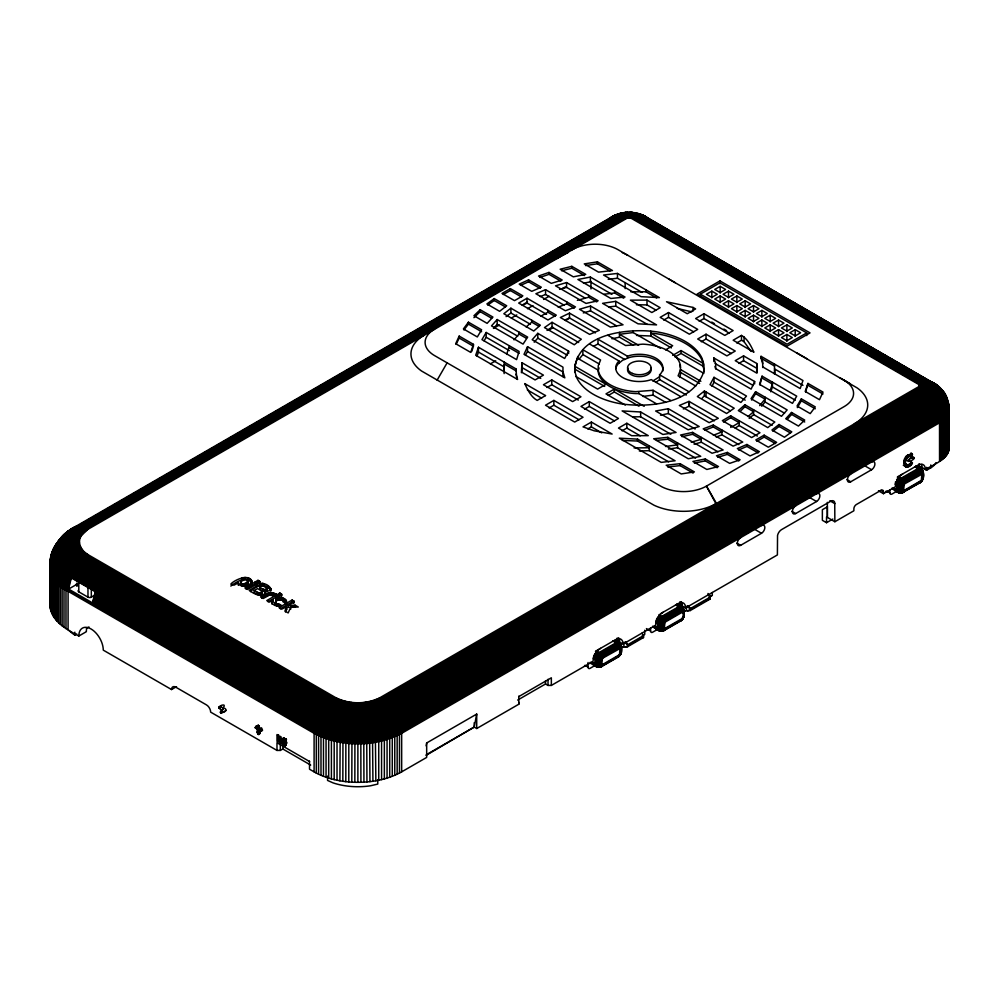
<?xml version="1.0" encoding="UTF-8"?>
<svg xmlns="http://www.w3.org/2000/svg" width="999" height="999" viewBox="0 0 999 999"><rect width="100%" height="100%" fill="white"/><g stroke="black" fill="none" stroke-linecap="round" stroke-linejoin="round"><path stroke-width="1.5" d="M943.78 393.743L943.381 392.744C951.173 400.749 950.773 415.696 939.447 420.367L401.561 730.918C374.912 745.004 340.846 745.004 314.198 730.918L68.606 589.073L71.304 577.897L95.492 591.858L94.268 595.379L91.321 597.152A2.36 1.361 0 0 1 87.974 597.152L78.809 591.858L78.809 582.23A2.36 1.361 0 0 1 78.297 580.744M87.974 597.152L87.974 587.524A2.36 1.361 0 0 0 89.648 587.924M91.321 597.152L91.321 588.898M515.971 374.126L517.594 379.47L475.699 355.269L478.459 347.24L515.971 368.893L516.783 378.721M426.348 754.707L474.213 727.085L476.71 728.521L518.831 704.208L518.831 696.178M600.549 648.363A10.614 6.131 -60 0 0 593.044 661.363L551.348 685.426L548.014 685.426L548.014 679.32M551.348 685.426L551.348 677.797L518.831 696.565M595.392 665.259L590.134 668.306A2.947 1.698 -60 0 1 588.049 667.095L588.049 662.499M601.81 663.973L602.459 658.329L619.967 648.551L619.505 654.695L602.634 664.447L596.915 664.61L592.22 662.287C592.457 666.171 598.101 668.319 601.386 666.733L618.593 656.805L620.866 654.22L617.432 657.205L615.983 656.743M617.232 642.582L617.232 637.986M620.704 651.111L621.216 653.383L620.067 653.846L621.216 652.971C623.676 647.777 619.555 638.848 613.061 641.096L617.432 644.005L619.318 648.563L618.281 643.618L613.998 640.684M623.9 642.394L623.9 646.428L620.566 648.363M657.941 629.158L652.672 632.192A2.947 1.698 -60 0 1 650.586 630.993L650.586 627.934M664.347 627.872L664.997 622.215L681.867 612.462C684.003 612.375 683.341 617.482 681.867 618.718L664.822 628.458L659.452 628.508L654.757 626.186C654.67 630.769 664.435 633.716 665.184 628.346C663.885 633.441 657.554 630.444 655.169 628.034M679.782 606.48L679.782 601.885M681.443 607.429L681.443 601.66M683.716 615.484L683.753 616.87L682.692 617.27L683.816 616.246L683.816 611.912L683.316 610.564L682.042 610.364L664.859 620.229C661.925 621.79 660.426 630.881 664.859 629.832M683.816 616.246L683.965 609.877L681.793 606.618L683.416 609.59L682.517 612.449M686.45 606.281L686.45 610.327L683.953 611.763M688.698 606.231L690.209 608.641L690.209 610.564L685.614 610.801M700.361 296.84L700.361 294.143L719.954 282.829L806.692 332.892L806.692 335.589M711.825 297.864L711.825 291.134L717.245 294.255L711.825 297.39L706.405 294.255L711.825 291.134M712.299 592.507L712.299 595.404L709.964 596.753M720.167 302.685L720.167 295.941L725.586 299.076L720.167 302.197L714.747 299.076L720.167 295.941M720.167 293.057L720.167 286.313L725.586 289.448L720.167 292.57L714.747 289.448L720.167 286.313M728.508 307.505L728.508 300.761L733.928 303.883L728.508 307.018L723.089 303.883L728.508 300.761M728.508 297.864L728.508 291.134L733.928 294.255L728.508 297.39L723.089 294.255L728.508 291.134M736.85 312.312L736.85 305.569L742.269 308.703L736.85 311.838L731.43 308.703L736.85 305.569M736.85 302.685L736.85 295.941L742.269 299.076L736.85 302.21L731.43 299.076L736.85 295.941M745.179 317.133L745.179 310.389L750.611 313.524L745.179 316.646L739.76 313.524L745.179 310.389M745.179 307.505L745.179 300.761L750.611 303.883L745.179 307.018L739.76 303.883L745.179 300.761M753.521 321.94L753.521 315.209L758.94 318.331L753.521 321.466L748.101 318.331L753.521 315.209M753.521 312.312L753.521 305.569L758.94 308.703L753.521 311.838L748.101 308.703L753.521 305.569M761.862 326.76L761.862 320.017L767.282 323.152L761.862 326.273L756.443 323.152L761.862 320.017M761.862 317.133L761.862 310.389L767.282 313.524L761.862 316.646L756.443 313.524L761.862 310.389M762.699 367.52L762.699 361.675L761.063 356.331L802.971 380.532L800.199 388.561L762.699 366.908M770.204 331.568L770.204 324.837L775.624 327.959L770.204 331.094L764.784 327.959L770.204 324.837M770.204 321.94L770.204 315.209L775.624 318.331L770.204 321.466L764.784 318.331L770.204 315.209M778.546 336.388L778.546 329.645L783.965 332.779L778.546 335.901L773.126 332.779L778.546 329.645M778.546 326.76L778.546 320.017L783.965 323.152L778.546 326.273L773.126 323.152L778.546 320.017M786.887 341.208L786.887 334.465L792.307 337.587L786.887 340.721L781.468 337.587L786.887 334.465M786.887 331.568L786.887 324.837L792.307 327.959L786.887 331.094L781.468 327.959L786.887 324.837M795.216 336.388L795.216 329.645L800.636 332.779L795.216 335.901L789.797 332.779L795.216 329.645M897.239 490.996L891.97 494.043A2.947 1.698 -60 0 1 889.884 492.844L889.884 489.772M903.645 489.71L904.295 484.065L921.815 474.288L921.34 480.432L904.482 490.197L898.75 490.359L894.055 488.024C893.968 492.569 903.72 495.541 904.482 490.197C903.183 495.292 896.852 492.295 894.467 489.872M919.068 468.331L919.068 463.736M915.833 466.421L920.129 469.355L921.153 474.3L919.267 469.742L914.909 466.845C922.139 463.823 925.936 476.348 921.677 480.057L921.69 481.481L920.341 481.331M920.941 481.543C925.711 478.309 924.325 466.883 916.72 466.271M77.984 541.982C78.034 548.139 82.88 552.959 87.912 555.806L333.928 697.851C348.539 705.569 367.22 705.569 381.83 697.851L919.729 387.3L920.803 384.74L632.017 217.607L627.584 216.983L87.912 528.146C82.88 531.006 78.034 535.826 77.984 541.982C47.69 542.007 39.461 578.608 68.082 591.308L314.098 733.341C340.809 747.452 374.95 747.452 401.66 733.341L939.547 422.789C945.366 419.705 950.311 413.486 948.888 406.556M660.814 631.156L663.923 630.631L681.131 620.704L683.978 616.445M51.136 559.053C51.086 543.631 66.234 531.081 81.331 535.639L87.837 529.383L627.784 217.794L630.993 218.169L919.342 384.827L918.705 386.675L379.657 697.864C366.196 704.407 349.563 704.407 336.101 697.864L87.837 554.532C81.344 551.036 76.773 542.407 81.331 535.639M50.025 567.782L50.087 563.661M86.751 628.284A17.283 9.978 60 0 0 86.339 631.693L78.834 636.026C66.908 629.645 51.548 621.49 50.025 606.293L50.025 564.273C49.251 549.375 64.423 539.198 78.147 540.059M50.25 608.054L50.25 562.524C49.401 546.765 65.31 535.564 80.057 538.299M50.25 569.53C50.462 555.094 64.735 544.942 78.147 543.893M270.829 588.686L269.418 590.746L265.085 591.383L265.434 592.956C261.064 598.339 253.396 593.294 249.213 590.434L261.001 583.628C265.035 582.754 271.74 586.475 270.791 591.171C266.596 581.693 256.243 585.664 250.524 591.608M49.95 566.021L50.337 560.751M78.359 539.11C48.052 536.7 42.795 571.003 69.718 582.729M918.98 465.796L925.374 469.493C933.516 464.398 952.459 458.029 948.426 444.418M281.993 740.234C288.773 731.855 285.951 757.317 281.993 740.234L283.654 739.272L283.978 737.737L282.305 738.698M948.426 451.723L948.426 413.199C948.8 398.027 933.553 386.925 919.505 385.801L922.377 386.163L922.427 385.239L920.741 383.204L633.041 217.095L627.147 216.271L86.888 527.647C73.689 532.704 73.689 551.436 86.888 556.493L332.904 698.526C348.139 706.58 367.62 706.58 382.854 698.526L920.741 387.974L922.377 386.163M906.505 465.197L903.808 462.599L904.008 459.915L905.681 460.876C903.546 466.158 910.264 466.471 911.937 462.35C913.386 464.81 906.193 469.518 904.495 465.546C902.996 460.801 907.055 453.496 912.412 454.183C911.375 456.83 905.793 456.368 905.681 460.876M283.254 740.159C281.693 742.719 285.739 747.14 285.065 742.02C281.219 738.249 289.136 738.061 284.54 740.072M284.865 739.922L285.227 738.661M356.293 702.684L354.92 734.665L354.845 782.279C370.941 782.642 387.5 779.832 401.66 771.852L426.673 757.417L426.673 742.969L476.71 714.073L476.71 728.521M285.214 742.894L286.376 743.568L286.738 742.269L285.065 743.231M596.703 666.832L600.624 667.082L602.272 664.56L599.887 667.207L596.041 666.445C593.743 662.05 594.892 655.232 599.3 652.409L615.983 642.782L618.581 642.332C620.891 643.406 622.964 647.439 620.154 649.038M664.747 629.308L681.78 619.53C684.015 618.119 685.114 610.951 681.78 611.55L665.097 621.178C662.349 622.315 662.911 631.43 664.822 628.458L662.437 631.106L659.253 630.719L660.039 630.844M921.99 474.787L922.502 473.613L921.078 473.401L904.395 483.029C901.635 484.153 902.209 493.269 904.12 490.309L901.735 492.957L898.551 492.569M68.906 586.613C38.799 575.774 49.875 526.498 81.906 534.79M79.47 542.869C50.25 542.769 38.312 576.748 68.107 590.109L314.123 732.142C340.821 746.253 374.937 746.253 401.635 732.142L939.522 421.59C961.775 409.665 937.924 382.842 919.567 385.477C932.055 384.84 946.215 392.32 948.713 405.382L948.7 450.811M80.407 537.4C66.334 534.44 50.737 544.355 50.649 559.602L51.174 557.879M593.606 656.181L601.823 659.415C600.012 659.552 599.825 666.308 602.559 665.259L619.23 655.631C621.465 654.22 622.564 647.052 619.23 647.652L602.559 657.292L601.023 659.59L597.002 659.24L593.294 657.379M620.816 649.999L621.166 653.071L620.766 654.283L619.967 654.083M621.266 650.549L621.041 653.621M683.753 616.87L683.816 614.447M923.051 479.12L921.915 479.582L923.276 478.284L922.651 475.736L923.001 478.808L922.052 480.744M923.276 478.284L923.113 476.286M922.252 469.592L921.815 474.288L921.665 469.33L920.429 468.069L918.755 468.106L901.148 478.159C896.727 480.969 895.591 487.799 897.889 492.182L900.199 492.982L901.935 492.482L922.052 480.407M619.318 654.82L618.593 656.805M681.867 618.718L681.131 620.704M921.153 480.556L920.429 482.542L901.735 492.944C897.414 490.934 899.512 482.442 903.221 480.194L921.403 470.092L923.001 471.029L922.614 479.07M92.782 603.046L94.268 595.379L315.684 723.214C341.421 736.812 374.338 736.812 400.075 723.214L937.961 412.662C959.227 403.022 935.239 372.864 918.705 384.265M503.871 371.291L504.358 362.187M774.475 374.113L774.525 364.111M521.977 362.737L521.903 372.315L535.089 379.932L543.431 375.124L521.977 362.737L521.391 372.714M946.577 455.232L946.577 416.708C946.815 401.685 933.278 389.31 919.342 386.126C933.116 390.297 945.391 402.647 945.941 417.557L945.941 456.068M948.713 406.643C948.326 412.225 943.918 416.496 939.322 419.13L401.436 729.67C374.862 743.718 340.896 743.718 314.323 729.67L92.907 601.848M50.025 564.273L50.812 557.854M51.124 556.718C48.988 569.205 58.929 579.82 69.131 585.339M51.511 555.606C49.388 568.006 59.266 578.558 69.406 584.04M50.25 601.036L50.025 606.293M52.747 553.309L54.758 546.815M914.235 457.917C914.097 455.494 907.816 459.315 908.665 461.376C917.644 459.465 913.336 454.557 908.578 459.715M354.558 703.483L351.973 734.54L351.81 782.155L354.845 782.279M679.27 620.978L681.78 620.242L682.055 618.581M920.429 482.542L921.34 480.432M257.105 729.17C263.636 725.549 257.767 743.044 257.105 729.17L258.878 727.622L257.205 728.583M947.152 454.37L947.152 415.859C948.088 401.173 934.227 389.298 920.803 386.276M426.123 745.853L426.673 742.969M476.71 714.073L474.213 727.085L474.213 722.752M629.358 216.87L630.756 212.387L631.543 213.386M947.651 453.496L947.651 414.985C949.112 400.674 935.251 389.198 922.289 386.388M266.596 588.011C267.145 591.42 260.864 588.611 259.89 587.275L259.89 589.198C260.864 590.534 267.145 593.344 266.596 589.934L266.596 588.011L262.675 585.664L259.89 587.275M50.937 557.28L52.835 551.136M910.376 455.694L908.715 454.732C911.438 455.719 909.939 450.986 912.412 454.183M255.344 727.584L256.243 726.036L258.054 726.086L258.192 724.799L259.003 726.635C263.611 734.827 261.701 729.957 257.105 727.147L256.606 727.497C255.944 729.982 254.133 726.36 257.018 726.623L257.317 725.686L255.644 726.648M238.336 585.339L238.499 582.704L234.128 585.127L230.819 584.14C234.303 579.682 251.948 572.102 252.01 583.591L251.935 580.931M912.199 463.548L910.801 461.925L912.462 462.887M352.909 703.358L350.062 721.465L348.813 740.983L348.788 781.942L351.81 782.155M676.535 604.582L680.831 607.517L681.867 612.462L679.969 607.904L675.611 604.994C679.545 602.622 686.975 609.615 682.692 612.936M944.43 457.692L944.43 419.18C945.266 404.37 932.691 390.771 919.068 386.426C932.092 392.782 941.62 406.168 942.669 420.704L942.669 459.215M683.316 617.22L682.617 617.744L683.591 617.519L683.965 615.971M922.889 479.37L923.263 477.822M219.018 707.092C220.879 704.582 226.873 703.671 223.064 707.804C231.868 709.69 216.284 716.533 221.653 710.039L223.314 709.078C221.229 704.507 215.946 707.554 221.653 710.039M226.261 710.339C224.288 713.124 220.005 712.125 223.314 709.078M254.183 590.571L257.63 588.586L261.726 591.058L261.963 592.157L259.465 593.131L254.183 590.571L254.183 592.494L258.454 594.83L261.963 594.08L260.801 592.345M601.873 665.471L602.122 664.535L600.099 666.745L597.489 666.945M664.422 629.37L664.66 628.433L661.788 631.006C658.716 627.809 660.164 620.791 663.935 618.356L681.368 608.379L683.304 608.666L684.053 611.313M903.708 491.208L903.958 490.284L901.935 492.482L900.111 493.007M940.646 460.639L940.646 422.127C941.195 407.692 931.355 393.281 918.705 386.675M55.182 547.777L55.482 546.69L53.459 549.949M285.464 611.962L286.713 609.19L286.401 606.917L281.656 609.165L278.971 607.617L292.133 600.024L293.918 601.161L293.556 602.297L288.087 605.456L288.087 607.38L295.08 607.092L295.08 605.169L288.087 605.456M626.273 213.386L627.06 212.387L628.458 216.87M619.243 642.719L621.415 645.978L620.129 648.838M50.762 558.429L51.948 554.994M53.347 550.087C48.626 563.136 59.066 575.724 70.092 581.418M275.262 602.422L276.81 603.958L279.782 604.457L279.782 606.381L275.424 604.982C273.614 600.874 280.145 597.976 282.867 600.561L282.879 601.698L285.552 603.246L286.513 601.548C285.439 597.327 279.408 596.803 275.961 598.364L275.961 600.287L282.043 599.7L286.426 602.722L286.426 600.799M275.262 604.358L275.736 601.56M271.79 602.047L273.227 599.937L273.227 601.86L271.79 603.983L271.79 602.047C272.59 606.068 278.359 606.705 281.693 605.569L279.782 604.457M574.712 369.455L574.8 364.348M598.214 370.641L599.05 367.907M680.456 369.98L678.096 375.836L695.791 386.051M679.62 377.522L680.456 374.787L680.456 365.821A41.284 23.826 0 0 0 642.931 344.156L625.599 345.529L607.892 335.302M703.958 371.166C693.456 403.284 651.41 407.717 622.539 404.071A64.86 37.45 0 0 1 576.673 377.597L574.712 371.166M714.01 377.31L710.039 384.652L740.883 402.46L746.49 396.066L714.01 377.31L714.01 382.13L712.05 386.288M762.075 376.173L759.565 384.365L792.482 403.359L796.702 396.166L762.075 376.173L759.989 384.927M273.227 599.937L269.455 602.122L266.77 600.574L276.948 594.692L278.858 596.241L275.961 598.364M945.216 456.893L945.216 418.369L945.878 416.396L946.577 416.708M351.548 702.347L347.902 718.406L345.866 739.41L345.804 781.643L348.788 781.942M51.498 555.007L52.323 552.822M456.143 344.305L459.178 338.037L459.178 336.101L473.464 344.355L473.464 346.278L459.178 338.037M473.464 344.355L470.691 352.385L455.681 343.718L459.178 336.101M471.615 351.636L473.002 347.615M477.085 356.069L478.459 352.06L478.459 347.24M506.668 354.383L509.39 345.829M713.848 357.954L715.696 364.048L715.696 368.656L751.136 389.123L754.632 381.506L713.848 357.954L713.848 361.563M770.341 390.097L772.414 384.078L762.075 378.097M770.753 391.783L772.414 386.963L772.414 382.142M807.966 383.416L805.206 391.446L819.492 399.7L822.989 392.083L807.966 383.416L805.669 392.033M286.513 603.471L286.201 604.333L286.201 602.409M621.428 646.715L619.243 645.454L601.91 655.369C598.351 657.08 596.515 667.869 601.91 666.433L602.634 664.447L602.21 665.421M619.842 648.476L620.204 644.455L619.268 642.869L617.632 642.906L600.049 652.934C595.691 655.719 594.605 662.449 596.853 666.783L599.637 666.483L601.985 664.46L601.573 665.434M682.379 612.375L682.367 607.479L681.131 606.231L679.457 606.268L661.85 616.308C657.429 619.118 656.293 625.948 658.591 630.344L661.238 630.694L664.535 628.359L664.123 629.333M238.336 583.416C241.084 588.274 249.825 586.213 252.01 581.668M922.651 474.313C924.525 472.914 922.264 469.955 920.429 471.478L903.758 481.106C900.411 482.979 898.413 492.12 903.108 492.457M86.801 530.069C74.95 523.014 62.025 533.404 57.043 544.068L58.379 542.532M55.832 545.641L56.256 544.617L54.271 547.827M683.428 616.595L682.979 617.694L683.591 617.519M350 702.147L345.454 718.094L342.969 737.724L342.832 781.255L345.804 781.643M946.752 401.511L946.49 399.213L948.263 402.872L949.013 410.464L946.065 400.999L940.284 393.931L932.092 388.698L920.991 385.764M941.682 459.94L941.682 421.428L942.432 419.667M903.408 491.171C904.644 488.873 900.461 494.28 898.688 492.519C896.44 488.186 897.539 481.456 901.885 478.683L919.48 468.643L921.765 468.981L923.351 473.164M295.08 605.169L298.289 607.017L290.759 607.18L288.162 612.924L284.94 611.063L286.401 606.917M619.68 654.52L618.993 656.306L599.899 667.207C595.579 665.197 597.677 656.705 601.386 654.457L618.831 644.48L621.166 645.279L620.067 648.676M682.529 619.368L680.831 620.491L682.529 619.368L682.23 618.418M921.69 481.481L921.515 480.257M51.748 556.206C56.231 546.253 67.507 541.058 78.034 541.021M52.66 551.61L54.77 547.24M56.231 544.243C47.103 557.542 57.68 574.1 70.504 580.094M58.541 540.896L56.731 543.631L59.241 540.571C47.74 552.697 57.805 571.253 71.054 577.21L317.058 719.243C341.958 732.404 373.788 732.404 398.688 719.243L936.587 408.703C956.518 398.039 935.763 380.157 920.803 384.74M52.11 553.858L52.922 552.172M59.253 540.072C49.063 552.609 58.679 569.942 71.603 575.899L317.607 717.931C342.182 730.918 373.576 730.918 398.151 717.931L936.038 407.38C956.068 396.328 934.077 378.708 919.342 384.827C933.678 377.684 954.807 395.517 935.451 406.081L397.552 716.633C373.351 729.42 342.407 729.42 318.194 716.633L72.19 574.587C46.329 565.484 53.934 524.3 82.542 533.941M53.471 549.475L53.983 548.439M942.669 420.704L943.705 418.631C942.569 404.395 932.167 391.645 919.068 386.426M348.464 701.91L343.032 717.707L340.159 735.926L339.91 780.781L342.832 781.255M621.216 652.971L621.415 652.085M63.936 536.288L64.411 535.414L59.753 539.647C64.46 531.73 75.162 530.357 83.267 533.129M619.967 648.551L620.429 643.943L614.872 640.534M60.689 539.098C65.022 530.319 76.311 527.497 84.903 531.543M628.171 212.337L629.645 212.337L628.908 217.67L628.296 212.35L626.698 212.4M57.517 542.42L55.32 545.829M437.112 380.169L447.115 362.849M620.754 654.058L617.432 657.205M683.304 617.956L682.954 618.918M921.665 480.594L922.277 479.545M463.936 329.945L468.431 324.113L468.431 322.19L481.618 329.795L477.322 336.95L463.411 328.921L468.431 322.19M486.188 332.442L481.968 339.635L516.595 359.628L519.093 351.436L486.188 332.442L486.188 337.262L484.078 340.846M562.961 376.573L562.961 367.145L527.534 346.678L524.025 354.295L564.822 377.847L562.961 371.753M525.412 355.095L527.534 351.498L527.534 346.678M765.047 397.152L765.047 401.973L761.663 406.168M801.348 398.851L797.052 406.006L810.239 413.611L815.259 406.88L801.348 398.851L801.348 400.774L797.327 407.617M346.953 701.61C340.222 713.786 337.437 727.909 337.025 741.72L337.025 780.231L339.91 780.781M630.244 216.983L634.39 212.824L640.821 215.334L928.533 381.443C934.827 383.853 934.827 392.782 928.533 395.192L390.634 705.744C370.654 716.308 345.105 716.308 325.112 705.744L79.108 563.711C61.788 557.08 61.788 532.504 79.108 525.886L616.995 215.334L621.291 213.848L627.272 217.957C621.828 212.987 613.386 213.736 608.94 219.543M240.709 584.827L241.084 581.381L245.042 579.545L248.202 580.669L248.301 583.354L245.205 585.639L242.545 585.889L240.709 584.827L241.084 581.381M568.631 351.149L564.66 358.491L532.18 339.735L537.787 333.341L568.631 351.149L568.631 353.559M577.797 356.443L574.8 366.271L605.981 384.265L597.639 389.086L575.736 376.436M579.17 359.078L582.879 354.558L582.879 349.75L600.574 359.965L598.214 365.821L598.214 371.903A41.284 23.826 0 0 0 635.739 393.569L638.761 393.569L656.63 403.883M755.606 391.708L751.011 398.676L781.493 416.283L787.15 409.915L755.606 391.708L755.606 393.631L751.56 400.05M62.737 536.775L71.491 529.058M255.969 728.471L259.44 726.148L255.781 728.396M240.609 582.155L241.446 583.566L243.818 584.003L248.301 581.43M648.875 219.543C644.43 213.736 635.988 212.987 630.544 217.957C633.154 214.173 638.798 212.075 642.582 215.534L936.038 384.965L939.584 387.475L941.857 390.771M345.467 701.286C337.924 713.036 334.64 727.235 334.178 741.083L334.178 779.607L337.025 780.231M68.569 532.017C72.602 525.399 81.868 525.836 87.837 529.383M682.617 612.574L683.703 609.178L679.67 606.393M921.915 474.413L923.001 471.029L921.078 468.456M58.454 541.146L68.269 531.193M56.631 543.98C47.865 556.942 58.629 572.951 70.966 578.771M619.268 654.582L617.632 656.43L619.979 655.469M681.643 619.692L682.367 618.743M682.105 619.742L682.954 618.806M921.39 481.593L922.252 480.644M57.28 542.682L60.39 538.598M61.95 537.125C50.599 549.075 59.503 567.382 72.815 573.301L318.831 715.334C342.657 727.921 373.102 727.921 396.928 715.334L934.814 404.782C941.033 402.01 945.166 393.456 939.859 387.899M344.006 700.911C335.714 712.212 331.88 726.485 331.406 740.371L331.406 778.895L334.178 779.607M623.039 213.361L625.224 212.949L628.334 217.695L626.723 213.449L625.224 212.512L624.7 213.162L631.443 213.037L638.973 215.384L926.685 381.493C931.992 383.541 931.992 391.071 926.685 393.119L388.786 703.671C369.93 713.636 345.829 713.636 326.973 703.671L80.956 561.625C64.623 555.382 64.623 532.192 80.956 525.936L618.843 215.384L627.459 213.024M617.469 215.21L616.296 215.21L620.654 213.736M630.369 213.024L633.116 213.162L632.192 212.425L631.331 213.099L629.482 217.695L632.592 212.949L634.777 213.361M909.802 455.869L908.141 454.907L906.755 455.731L905.406 457.142L907.08 458.104M473.938 317.67L480.194 311.651L480.194 309.727L492.932 317.07L487.125 323.351L473.938 315.734L480.194 309.727M493.444 328.446L497.165 324.338L497.165 319.518L527.659 337.125L523.064 344.106L491.52 325.886L497.165 319.518M514.023 339.86L518.993 334.053L518.993 332.118M534.19 342.195L537.787 338.162L537.787 333.341M759.677 405.606L765.047 399.088L755.606 393.631M791.545 412.45L785.738 418.731L798.463 426.073L804.719 420.067L791.545 412.45L791.545 414.373L787.424 419.193M612.312 217.432L612.812 216.845L610.077 218.232M59.69 539.398L61.638 537.15M63.998 535.089C51.424 546.515 59.565 566.046 73.489 572.015L319.493 714.048C342.907 726.423 372.839 726.423 396.266 714.048L934.152 403.509C951.56 395.729 932.454 373.776 919.729 383.703M342.595 700.499C333.579 711.325 329.195 725.636 328.696 739.585L328.696 778.109L331.406 778.895M619.817 213.961L618.256 214.348L622.227 213.574L627.784 217.794C626.323 215.172 622.265 210.989 619.467 214.348L621.116 213.998M610.864 218.119C614.822 213.162 622.464 214.573 626.823 218.169M57.368 543.106C63.199 536.725 72.615 535.027 80.832 536.513M614.298 216.246C617.869 212.063 624.05 214.71 627.272 217.957M682.679 612.737L683.978 610.614L682.692 609.09M921.977 474.587L923.276 472.452L922.714 471.428M60.964 537.937L63.736 535.027M341.208 700.049C331.531 710.364 326.561 724.712 326.049 738.723L326.049 777.234L328.696 778.109M589.66 344.043L619.08 361.026L617.956 362.15A23.589 13.624 0 0 0 622.652 377.535A23.589 13.624 0 0 0 649.3 380.244L651.248 379.595L680.669 396.578M656.006 382.342L659.59 379.595L659.59 374.775L660.714 373.651A23.589 13.624 0 0 0 656.006 358.266A23.589 13.624 0 0 0 629.37 355.557L627.422 356.206L598.001 339.223L598.001 344.043L624.75 359.478M659.59 376.71L652.859 380.981M704.395 391.021L697.339 396.578L726.623 413.486L734.203 408.229L704.395 391.021L704.395 395.829L702.135 398.102M744.904 404.77L738.323 410.601L767.769 427.609L774.824 422.04L744.904 404.77L744.904 406.705L740.771 410.839M921.815 481.206L919.267 482.942L921.078 482.08M601.885 664.335L598.289 666.283L595.541 665.821M664.435 628.234L660.826 630.169L658.091 629.72M903.733 490.084L900.124 492.02L897.389 491.558M62.363 536.513L66.733 532.455M339.86 699.55C329.583 709.365 324.013 723.713 323.476 737.786L323.476 776.298L326.049 777.234M630.544 217.957C634.877 212.949 642.732 212.987 646.952 218.119L645.004 216.845L647.739 218.232M473.376 727.559L426.036 755.381M487.799 305.082L494.218 300.487L494.218 298.564L506.718 305.781L499.612 311.301L486.875 303.958L494.218 298.564M506.093 316.621L510.889 313.012L510.889 308.192L540.347 325.199L533.766 331.019L503.846 313.748L510.889 308.192M526.173 326.96L531.73 322.153L531.73 320.229M748.051 416.533L753.608 411.725L744.904 406.705M749.163 418.456L753.608 414.61L753.608 409.802M779.058 424.5L771.94 430.02L784.452 437.237L791.795 431.843L779.058 424.5L779.058 426.423L772.964 431.268M903.296 465.322L905.531 466.146L909.14 464.223L910.801 465.197M630.993 218.169C634.852 215.147 640.859 213.461 645.204 216.483M63.874 535.139L67.245 532.504L64.935 534.577M85.814 530.794C59.103 519.268 49.85 560.814 74.937 569.517L320.941 711.55C343.481 723.451 372.277 723.451 394.817 711.55L932.704 400.999C949.212 391.421 931.53 377.809 919.068 384.528C930.294 375.075 947.277 392.245 931.93 399.775L394.043 710.326C371.978 721.99 343.781 721.99 321.715 710.326L75.712 568.294C57.73 561.388 55.932 535.639 73.976 527.584M338.561 699.025C327.734 708.303 321.528 722.627 320.991 736.775L320.991 775.286L323.476 776.298M87.912 528.146C63.424 517.145 51.149 558.441 76.511 567.095L322.527 709.14C344.093 720.529 371.665 720.529 393.231 709.14L931.118 398.589C937.561 396.041 939.36 386.763 932.966 383.054M610.714 217.657L616.995 215.334L625.799 217.607M64.498 534.365C69.955 529.945 77.722 530.069 84.053 532.33M627.584 216.983L623.426 212.824L616.108 215.397L78.209 525.949C60.427 532.754 60.427 558.004 78.209 564.81L324.225 706.842C344.755 717.694 371.004 717.694 391.533 706.842L929.42 396.291C936.188 393.693 936.188 384.103 929.42 381.506L641.708 215.397L636.138 213.424L630.032 217.794L634.615 213.324L640.059 214.161M67.507 531.755L69.905 529.982M337.3 698.463C325.974 707.205 319.143 721.478 318.594 735.689L318.594 774.213L320.991 775.286M264.972 595.579L262.013 597.077M596.391 650.724L595.454 651.385L599.899 654.233L602.634 658.191L600.749 653.633L596.391 650.724L615.571 639.697A10.614 6.131 -60 0 1 623.076 644.03L655.594 625.249A10.614 6.131 -60 0 1 663.099 612.25M682.042 619.842L663.299 630.731C659.39 629.095 661.176 621.303 664.46 619.268L681.131 609.64L682.954 609.328L683.816 610.114M921.34 481.68L902.596 492.569L900.211 492.532M601.823 664.173L597.002 665.546L592.32 663.299M664.372 628.071L659.552 629.445L654.869 627.197M903.67 489.91L898.85 491.283L894.155 489.035M730.694 415.834L722.352 420.654L751.635 437.562L759.977 432.742L730.694 415.834L730.694 417.769L723.488 422.028M69.181 530.531L73.164 527.934M336.101 697.864C324.325 706.056 316.833 720.254 316.296 734.552L316.296 773.064L318.594 774.213M87.912 555.806C76.361 563.673 68.581 577.297 68.082 591.308L68.082 629.82M333.928 697.851C322.365 705.706 314.585 719.33 314.098 733.341L314.098 771.852L316.296 773.064M503.309 294.493L510.352 290.534L521.603 297.04M540.834 316.171L547.877 312.212L555.107 316.383M552.047 322.315L544.467 327.572L574.275 344.78L581.318 339.223L552.047 322.315L552.047 327.135L547.027 330.432M249.325 586.463L250.374 585.776M735.239 428.084L739.123 425.524L739.123 420.704M764.148 435.152L755.806 439.96L768.318 447.19L776.66 442.37L764.148 435.152L764.148 437.075L756.917 441.333M424.363 335.065L421.528 336.875A46.591 26.898 0 0 0 421.528 371.004L653.983 505.207A46.591 26.898 0 0 0 713.086 505.207L716.458 503.434L706.468 486.101A32.43 18.719 0 0 1 660.601 486.101L434.602 355.619A32.43 18.719 0 0 1 434.602 329.146M854.307 423.838L857.142 422.04A46.591 26.898 0 0 0 857.142 387.912L618.069 249.7A32.43 18.719 0 0 0 572.202 249.7M70.954 529.345L75.712 526.535M76.511 526.273L71.054 530.082L73.751 528.521M77.348 526.086C59.103 533.066 59.103 558.953 77.348 565.933L323.364 707.966C344.418 719.105 371.341 719.105 392.395 707.966L930.281 397.427C937.499 394.655 937.512 384.415 930.281 381.643M923.7 468.531L926.66 470.217L930.793 467.807A20.055 11.576 0 0 0 935.988 462.612M556.918 258.541L566.908 252.747M73.489 527.697L612.824 216.321M522.165 305.07L527.522 301.973M493.831 328.159L499.375 324.975M511.376 318.044L516.795 314.91M527.522 308.716L532.954 305.582M543.618 299.425L549.15 296.228M561.051 289.36L565.334 286.888M78.871 583.154L68.606 589.073L66.096 587.612L60.502 583.478L54.795 577.31L51.948 572.327L50.162 565.422M490.347 363.886L495.716 360.789M549.375 329.807L553.396 327.485M565.471 320.504L569.505 318.182M68.968 630.394A49.538 28.596 0 0 0 72.565 633.503L74.838 635.077L76.723 633.978M86.426 628.371L88.936 626.935M719.954 280.894L697.027 294.143L787.087 346.141L810.027 332.892L719.954 280.894L719.954 283.791M551.773 379.932L543.431 384.752L572.614 401.598L580.956 396.79L551.773 379.932L551.773 384.752L578.309 400.075M668.518 312.537L660.177 317.345L689.372 334.203L697.714 329.383L668.518 312.537L668.518 317.345L693.731 331.905M547.002 387.5L551.773 384.752M663.761 320.092L668.518 317.345M230.819 586.063C235.951 582.03 246.591 575.287 251.935 582.854M553.858 400.399L545.516 405.219L574.7 422.065L583.041 417.257L553.858 400.399L553.858 405.219L579.058 419.767M703.958 313.736L695.629 318.556L724.812 335.402L733.154 330.582L703.958 313.736L703.958 318.544L729.17 333.104M549.088 407.967L553.858 405.219M699.2 321.303L703.958 318.544M255.032 582.042L244.855 587.924L247.527 589.46L256.406 584.34L256.805 583.179L255.032 582.042L255.032 583.965L246.129 589.11M258.017 580.319L255.906 581.53L258.591 583.079L259.39 582.617L259.79 581.455L258.017 580.319L258.017 582.242L259.39 583.041L259.39 581.118M665.546 349.875L672.689 345.754L650.799 333.117L656.118 333.654A64.86 37.45 0 0 1 701.985 360.139L702.921 363.211L681.031 350.562L672.689 355.382M589.298 401.598L580.956 406.418L610.139 423.276L618.481 418.456L589.298 401.598L589.298 406.418L614.51 420.966M706.043 334.203L697.702 339.011L726.897 355.869L735.239 351.049L706.043 334.203L706.043 339.011L731.256 353.571M644.193 406.331L614.323 389.086L605.981 393.893L625.299 405.057M584.527 409.165L589.298 406.418M608.354 395.417L614.323 391.97L638.998 406.218M675.074 356.893L681.031 353.459L702.921 366.096L703.958 369.455M701.286 341.77L706.043 339.011M276.448 594.405C271.341 590.834 264.947 593.593 260.539 596.977L263.212 598.513L269.58 594.992L273.738 595.978L276.448 594.405L276.448 596.341L276.261 594.305M261.775 598.189L269.855 594.63L276.074 596.116L276.074 594.193M279.932 592.981L277.834 594.193L280.507 595.741L281.718 594.929L279.932 592.981L279.932 594.904L277.834 596.116M268.044 601.76L276.948 596.628L278.733 597.764L278.733 595.841M275.961 600.287L278.321 598.925M591.383 422.065L583.041 426.885L594.193 430.806L612.137 434.053L591.383 422.065L591.383 426.885L601.76 432.879M741.483 335.402L733.154 340.222L753.92 352.21C751.048 345.991 747.689 338.886 741.483 335.402L741.483 340.222L736.725 342.969M587.812 428.946L591.383 426.885M280.294 608.778L292.133 601.947L293.519 602.747L293.519 600.811M626.823 423.276L618.481 428.084L631.668 435.701L648.264 435.651L626.823 423.276L626.823 428.084L622.052 430.831M743.568 355.869L735.239 360.676L756.68 373.064L756.767 363.486L743.568 355.869L743.568 360.676L756.767 368.294L757.267 372.714M78.834 636.026A17.283 9.978 60 0 1 91.046 628.97A17.283 9.978 60 0 1 103.272 650.137L171.541 689.547L176.536 686.663M738.81 363.436L743.568 360.676M806.692 332.892L787.087 344.218L700.361 294.143M218.843 707.292L220.517 706.33M218.868 707.654L220.529 706.693M219.031 708.054L220.704 707.08M219.318 708.353L220.991 707.392M220.467 711.975L222.128 711.013M220.404 712.187L222.078 711.226M220.479 712.462L222.14 711.5M220.642 712.737L222.302 711.775M220.854 712.911L222.515 711.95M221.091 713.024L222.902 712.037M255.457 727.072L257.13 726.111M255.357 727.796L257.018 726.623M255.444 728.034L258.778 726.186M255.594 728.246L257.804 727.472M259.927 728.771L261.588 727.809M260.439 729.707L262.1 728.746M257.105 731.892L258.766 730.931L258.766 728.196M257.205 732.567L258.766 730.931M260.714 730.681L262.387 729.72M260.914 731.193L262.587 730.232M257.517 733.278L259.191 732.317L260.19 733.378L258.529 734.34M257.979 733.903L259.64 732.941M282.13 739.098L283.803 738.136M279.932 740.734L279.932 736.238L281.131 736.937L281.131 743.78L279.932 743.094L278.184 737.587L278.184 742.07L276.985 741.383L276.985 734.54L278.184 735.227L279.932 740.734L281.606 739.772M282.03 739.61L283.691 738.648M283.429 739.735L285.564 738.648M284.353 739.872L286.014 738.91M281.993 741.408L283.654 740.446L283.654 739.272M279.932 743.094L281.606 742.12M284.703 740.296L286.376 739.335M284.84 740.559L286.501 739.597M282.143 742.744L283.803 741.782L284.24 742.969L282.567 743.93M282.317 743.356L283.991 742.394M284.553 743.481L282.879 744.442L282.829 748.988L310.689 765.072M283.241 744.904L286.676 743.006M284.353 744.555L286.014 743.581M283.666 745.279L286.501 743.456M284.128 745.604L286.276 744.867L284.603 745.828M171.541 689.547A5.894 3.409 60 0 1 175.699 687.137L206.481 704.907A5.894 3.409 60 0 1 210.652 712.125L276.985 750.424L280.319 750.424L282.829 748.988M746.178 533.466L748.788 531.955M799.912 502.435L802.522 500.936M805.132 499.438L807.729 497.927M848.438 474.425L854.957 470.666M736.9 543.156L740.659 545.317L761.5 533.279A4.72 2.722 -60 0 0 764.834 527.509A4.72 2.722 -60 0 0 761.5 525.586M791.945 511.376L795.691 513.548L816.545 501.51A4.72 2.722 -60 0 0 819.879 495.729A4.72 2.722 -60 0 0 816.545 493.806M846.977 479.595L850.736 481.768L871.578 469.73A4.72 2.722 -60 0 0 874.912 463.948A4.72 2.722 -60 0 0 871.578 462.025M827.422 506.78L822.364 509.715L822.364 520.304L826.535 522.714L832.866 519.055M660.214 613.91L678.109 603.583A10.614 6.131 -60 0 1 685.614 607.916L777.397 554.932L777.534 535.514A5.894 3.409 -60 0 1 781.555 529.62L830.693 501.248A5.894 3.409 -60 0 1 834.727 502.497L834.864 521.74L853.87 510.776L853.87 508.853A3.534 2.048 -60 0 1 856.368 504.52L880.968 490.322A3.534 2.048 -60 0 1 883.466 491.758L883.466 493.681L878.458 490.796M898.226 476.498L917.869 465.159A10.614 6.131 -60 0 1 925.374 469.493M517.657 700.074L545.516 683.99L548.014 685.426M883.466 493.681L895.354 486.825A10.614 6.131 -60 0 1 902.859 473.826M642.257 635.839L644.755 634.402L644.755 630.219M623.076 646.915L627.659 646.678L643.506 637.524L643.506 635.601L642.007 633.191M687.699 611.051L710.214 598.051L707.966 593.468M87.837 554.532C75.3 561.638 66.521 575.574 65.984 590.034L65.984 628.546M611.376 217.158L614.672 215.409M615.434 215.185L67.845 531.793L618.306 214.098M69.918 530.219C52.76 539.385 57.218 564.173 74.188 570.754L320.204 712.786C343.194 724.937 372.565 724.937 395.554 712.786L933.441 402.235C940.121 399.6 943.343 389.485 936.45 385.277M562.449 255.344L565.584 253.709A46.591 26.898 0 0 1 568.006 252.635M510.352 288.611L502.01 293.431L514.522 300.649L522.852 295.841L510.352 288.611L510.352 290.534M520.541 285.377L528.583 281.805L540.034 288.424M527.022 298.239L518.693 303.059L547.964 319.967L556.306 315.147L527.022 298.239L527.022 303.059L546.578 314.348M522.589 305.307L527.022 303.059M565.159 319.905L569.492 317.944L595.404 332.904M731.905 426.885L739.123 422.627L730.694 417.769M746.915 444.468L737.362 448.576L750.087 455.919L759.427 451.685L746.915 444.468L746.915 446.391L758.179 452.897M746.915 446.391L738.573 450.037M86.801 553.833C73.938 560.402 64.535 574.163 63.998 588.698L63.998 627.222M632.017 217.607C636.563 215.122 642.832 214.073 647.115 217.657M593.468 346.241L598.001 344.043M689.01 401.398L679.37 405.469L709.178 422.677L718.281 418.294L689.01 401.398L689.01 406.206L714.335 420.841M683.304 408.966L689.01 406.206M713.286 425.05L703.196 428.858L733.116 446.128L742.744 442.058L713.286 425.05L713.286 426.973L721.902 431.955L713.336 435.252M713.286 426.973L704.632 430.307M612.612 216.483L616.52 214.673M85.814 553.109C72.69 559.14 62.662 572.702 62.138 587.325L62.138 625.836M904.145 491.67C899.724 492.719 901.223 483.628 904.145 482.067L921.34 472.215L922.614 472.402L923.113 473.763M600.049 666.708L598.276 667.27C595.067 663.623 596.653 656.268 600.749 653.633L617.432 644.005L619.83 643.581L620.704 644.68M602.31 665.933C597.889 666.982 599.375 657.891 602.31 656.331L619.492 646.478L620.766 646.665L621.266 648.014M84.903 552.36C71.541 557.854 60.902 571.191 60.39 585.889L60.39 624.4M614.535 215.472L617.657 214.198M613.923 215.871L616.758 214.797M613.361 216.333L614.797 215.747M948.088 403.933L945.891 396.079M528.583 279.882L519.23 284.116L531.743 291.333L541.308 287.225L528.583 279.882L528.583 281.805M539.86 277.46L549 274.338L560.864 281.181M545.554 289.673L535.914 293.743L565.372 310.751L575.461 306.955L545.554 289.673L545.554 294.493L564.11 305.207M540.172 296.566L545.554 294.493M558.191 307.155L566.758 303.846L574.225 308.154M569.492 313.124L560.389 317.507L589.66 334.403L599.288 330.332L569.492 313.124L569.492 317.944M716.183 437.038L721.902 434.84L738.835 444.617M727.372 452.422L716.483 455.781L729.67 463.386L740.097 459.777L727.372 452.422L727.372 454.358L738.823 460.964M727.372 454.358L717.881 457.317M246.865 587.562L248.114 587.087M84.053 551.573C70.492 556.555 59.266 569.642 58.754 584.403L58.754 622.926M615.859 214.935L623.426 212.824M919.068 384.528C925.723 381.905 934.415 381.843 939.584 387.475M692.632 432.38L680.544 435.027L712.087 453.246L723.126 449.975L692.632 432.38L692.632 434.303L701.298 439.298L691.233 442.17M692.632 434.303L681.942 436.663M83.267 550.774C69.543 555.232 57.755 568.056 57.255 582.879L57.255 621.39M617.757 214.161L620.104 213.411M617.245 214.448L620.179 213.636M82.542 549.962C68.694 553.896 56.369 566.433 55.894 581.306L55.894 619.83M549 272.415L538.573 276.024L551.311 283.366L562.175 280.02L549 272.415L549 274.338M561.563 270.754L571.815 268.256L584.477 275.562M566.57 282.555L555.544 285.814L586.038 303.421L598.114 300.774L566.57 282.555L566.57 287.375L584.765 297.877M559.577 289.36L566.57 287.375M577.372 300.349L588.673 297.24L596.765 301.91M590.559 306.031L579.482 309.278L610.327 327.073L623.039 324.787L590.559 306.031L590.559 310.851L616.545 325.849M583.279 312.924L590.559 310.851M694.105 444.243L701.298 442.195L717.994 451.823M705.319 458.966L692.931 461.438L706.842 469.468L718.493 466.57L705.319 458.966L705.319 460.889L717.182 467.732M705.319 460.889L694.405 463.074M81.906 549.113C67.957 552.547 55.12 564.785 54.658 579.707L54.658 618.219M619.143 213.749L621.815 213.037M621.128 213.349L622.265 213.062M895.441 481.93L900.124 484.24L903.833 484.665L897.889 481.855M656.143 620.079L660.826 622.389L664.535 622.827L656.643 618.881M601.136 659.14L601.985 658.928L594.093 654.982M904.832 464.235L906.755 464.31M81.331 548.264C67.32 551.186 54.008 563.111 53.571 578.071L53.571 616.583M895.129 483.116L899.874 485.227L903.67 485.152L902.971 484.877M655.844 621.278L660.576 623.376L664.372 623.301L663.686 623.039M611.925 338.773L619.492 337.187L633.528 345.292M670.779 400.499L653.071 390.272L635.739 391.645A41.284 23.826 0 0 1 598.214 369.98M665.721 402.397L653.071 395.092L642.931 396.453M668.343 408.728L655.631 411.014L688.111 429.77L699.175 426.536L668.343 408.728L668.343 413.536L695.154 429.021M660.489 415.197L668.343 413.536M623.813 212.937L621.678 213.424L632.954 212.874M571.815 266.333L560.164 269.231L573.351 276.835L585.739 274.363L571.815 266.333L571.815 268.256M585.514 265.572L597.452 263.798L609.964 271.016M590.372 277.048L577.922 279.483L610.826 298.476L625.012 297.04L590.372 277.048L590.372 281.855L611.962 294.318M583.453 283.216L590.372 281.855M80.832 547.39C66.783 549.825 53.022 561.413 52.622 576.398L52.622 614.922M695.579 458.154L677.547 447.739L668.468 449.038M707.717 599.487L710.214 599.013L709.39 597.564M640.996 638.011L643.506 637.524L642.669 637.05M625.162 647.152L627.659 646.678L627.659 644.755L626.161 642.345M658.004 629.008L656.331 629.033M663.811 630.619L662.587 630.606M595.454 665.109L593.781 665.147M80.407 546.503C66.359 548.451 52.185 559.715 51.811 574.712L51.811 613.236M622.352 212.912L624.338 212.587M622.027 213.087L626.048 212.625M600.749 666.832L601.386 666.733M78.359 544.855C64.885 546.353 50.874 556.805 50.624 571.266L50.624 609.79M80.057 545.604C66.034 547.065 51.486 557.991 51.136 573.001L51.136 611.513M620.466 654.233L619.83 654.857M623.788 212.687L625.624 212.425M624.625 212.637L625.836 212.487M623.526 212.837L631.343 212.75M626.261 212.824L617.906 215.334L80.02 525.874C63.187 532.317 63.187 556.206 80.02 562.649L326.036 704.682C345.454 714.959 370.292 714.959 389.722 704.682L927.621 394.13C933.428 391.908 933.428 383.666 927.621 381.431L639.909 215.334L631.555 212.824M597.452 261.863L584.278 263.886L598.551 272.14L612.474 270.542L597.452 261.863L597.452 263.798M617.469 273.426L603.558 275.025L641.071 296.678L659.377 297.615L617.469 273.426L617.469 278.246L642.032 292.42M608.191 279.308L617.469 278.246M604.233 294.193L614.672 292.994L623.713 298.214M615.771 301.336L602.584 303.346L638.024 323.813L656.568 324.887L615.771 301.336L615.771 306.144L647.352 324.375M608.816 306.943L615.771 306.144M665.484 446.491L677.547 444.855L667.832 439.248L656.493 440.397M680.107 463.673L666.196 465.259L681.206 473.938L694.392 471.915L680.107 463.673L680.107 465.596L693.094 473.089M667.744 467.008L680.107 465.596M660.451 348.314L633.179 332.567L619.492 334.29L638.636 345.354M667.832 437.325L653.658 438.761L688.286 458.766L700.736 456.318L667.832 437.325L667.832 439.248M625.224 212.512L626.935 212.325M620.766 653.334L620.816 645.666M626.473 212.75L628.096 212.687M626.585 212.537L628.134 212.475M630.856 291.845L645.916 291.77L656.68 297.989M636.363 304.732L646.99 304.92L656.231 310.252M639.335 451.024L649.213 450.649L668.631 461.85M636.688 213.349L638.211 213.536M636.5 335.414L650.799 336.001L671.403 347.902M640.646 411.988L622.102 410.914L662.899 434.465L676.073 432.455L640.646 411.988L640.646 416.808L670.829 434.24M632.654 416.808L640.646 416.808M637.599 439.123L619.293 438.186L661.188 462.375L675.099 460.776L637.599 439.123L637.599 441.046L649.213 447.752L634.065 447.927M637.599 441.046L622.377 440.422M920.991 385.239C937.661 382.592 961.075 405.02 938.923 416.583L401.036 727.122C374.712 741.046 341.046 741.046 314.722 727.122L93.307 599.3M646.99 300.1L630.394 300.15L651.847 312.525L660.177 307.717L646.99 300.1L646.99 304.92M631.006 212.325L629.57 212.275L631.231 212.537M902.859 485.327L903.645 485.377L898.75 486.026L895.029 484.253M663.561 623.488L664.347 623.538L659.452 624.175L655.731 622.414M601.023 659.59L601.81 659.64L596.915 660.277L593.194 658.516M630.756 212.387L632.592 212.512M630.631 212.537L632.779 212.662M619.093 655.806L619.505 654.695M631.98 212.487L634.29 212.837M631.768 212.625L636.113 213.324L635.089 213.162M895.628 490.884L896.415 490.996M681.817 606.768L679.27 607.205L662.587 616.833C658.241 619.617 657.142 626.348 659.402 630.669M633.491 212.587L635.114 212.812M633.191 212.637L635.789 213.087M632.891 212.762L644.542 216.059M677.16 308.379L691.633 311.85M634.752 212.787L642.507 215.309L641.957 214.935M636.7 213.998L638.349 214.348L636.438 213.087M919.48 482.18L920.129 482.342M637.999 213.961L639.56 214.348M637.637 213.636L641.52 215.21L640.347 215.21M693.069 307.442L666.52 301.748L687.287 313.736L695.629 308.916L693.069 307.442L693.069 311.051M637.724 213.411L639.522 213.936M921.815 479.82L922.589 479.795M931.118 381.843L936.013 384.515L938.923 388.024M640.784 214.373L642.657 215.135M639.51 214.098L936.687 385.102M644.467 216.333L643.031 215.747L643.518 216.246M919.729 387.3C930.993 394.93 938.548 408.017 939.522 421.59L940.646 422.127M627.822 255.344L624.687 253.709A46.591 26.898 0 0 0 622.265 252.635M933.765 383.079L935.301 383.978M643.144 215.409L646.44 217.158M644.992 216.321L936.038 384.965M644.218 215.996L936.013 384.515M711.763 322.09L714.46 323.639M723.888 329.083L726.573 330.644M741.483 340.222L744.055 341.695L751.123 351.486M761.063 356.331L761.063 358.254L774.525 366.034M807.966 385.339L822.989 394.006M774.525 368.918L802.971 385.339M910.813 453.446L912.474 454.408M910.676 454.058L912.337 455.02M910.264 454.595L911.937 455.556M910.002 454.745L911.675 455.719M909.727 454.757L911.4 455.719M912.424 457.28L914.085 458.241M912.212 457.567L913.873 458.529M907.517 455.219L909.19 456.181M911.962 457.767L913.623 458.728M906.755 455.731L908.416 456.693M906.056 456.381L907.716 457.342M904.832 458.029L906.505 458.991M907.454 460.364L909.127 461.326M910.726 462.237L912.399 463.211M907.204 460.452L908.878 461.413M904.357 458.978L906.018 459.94M922.277 469.68L919.267 469.742L902.596 479.37C898.526 481.968 896.802 489.535 900.199 492.982M801.348 400.774L815.259 408.816M909.864 463.449L911.538 464.41M903.808 460.839L905.469 461.8M903.733 461.763L905.406 462.724M908.353 464.897L910.027 465.859M903.808 462.599L905.469 463.561M772.414 386.963L795.354 400.212M904.008 463.299L905.681 464.26M906.056 464.485L909.19 466.421M904.357 463.836L907.08 465.422M906.493 465.934L908.166 466.895M905.531 466.146L907.204 467.107M904.669 466.108L906.33 467.07M715.159 363.536L753.321 385.564M791.545 414.373L804.719 421.99M898.226 476.473L902.596 479.37L904.482 483.928L901.735 479.97L897.302 477.122M765.047 401.973L784.552 413.224M897.389 478.546L904.12 484.24M896.602 479.582L903.958 484.44M864.073 465.397L871.578 469.73M675.287 356.88L703.858 373.376M714.01 382.13L745.192 400.137M680.456 369.493L700.873 381.281M779.058 426.423L790.521 433.029M886.762 491.033L889.884 492.844M680.456 372.377L699.6 383.441M753.608 414.61L772.165 425.324M880.968 490.322L883.466 491.758M704.395 395.829L730.169 410.726M659.59 374.775L689.01 391.758M764.148 437.075L775.399 443.581M659.59 379.595L686.338 395.03M739.123 425.524L757.367 436.051M552.047 327.135L578.658 342.495M494.218 300.487L505.469 306.993M531.73 322.153L539.123 326.423M510.889 313.012L530.432 324.3M582.879 354.558L599.313 364.048M829.857 500.774L834.864 503.658M577.797 358.366L598.214 370.154M537.787 338.162L567.282 355.194M809.04 497.177L816.545 501.51M480.194 311.651L491.658 318.269M518.993 334.053L526.423 338.336M497.165 324.338L517.707 336.201M574.8 369.155L604.682 386.413M834.864 521.74L826.535 516.933L826.535 522.714M527.534 351.498L562.961 371.953M468.431 324.113L481.618 331.73M509.39 347.764L519.093 353.371M486.188 337.262L509.39 350.649M521.977 367.557L540.746 378.384M626.823 428.084L640.222 435.826M478.459 352.06L504.358 367.008M527.347 389.91L541.62 398.151M753.995 528.958L761.5 533.279M710.639 595.404L711.463 595.879M709.377 596.603L710.214 597.077L690.209 608.641L688.199 605.943M709.377 598.526L710.214 599.013L690.209 610.564L689.372 610.089M690.209 609.602L687.612 605.794M685.614 607.916L682.28 605.993A10.614 6.131 -60 0 0 681.018 601.91M677.422 604.432L681.318 606.68M658.928 614.622L663.299 617.532L665.184 622.09L662.437 618.131L658.978 615.846M658.091 616.708L664.822 622.389M657.305 617.744L664.66 622.602M660.901 631.143C657.504 627.684 659.228 620.129 663.299 617.532L680.831 607.517L682.979 607.829L683.353 609.565M646.415 628.583L650.586 630.993M642.669 635.114L643.506 635.601L627.659 644.755L625.661 642.057M642.669 636.088L643.506 636.563L627.659 645.716L625.074 641.907M623.076 644.03L619.742 642.095A10.614 6.131 -60 0 0 618.468 638.011M595.554 652.809L602.272 658.491M594.755 653.846L602.122 658.703M592.632 664.135L596.528 666.383M584.914 665.297L588.049 667.095M279.932 594.904L281.718 596.041L281.718 594.118M255.032 583.965L256.406 584.765L256.406 582.842M95.142 592.732L316.558 720.566C341.77 733.89 373.988 733.89 399.2 720.566L937.087 410.015C943.031 407.093 948.063 399.575 944.217 393.144M94.693 594.055L316.096 721.89C341.583 735.364 374.175 735.364 399.662 721.89L937.549 411.338C943.63 408.341 948.775 400.661 944.829 394.081M93.906 596.69L315.309 724.525C341.283 738.249 374.475 738.249 400.437 724.525L938.336 413.973C960.626 401.973 935.801 381.069 919.505 385.139C929.357 383.441 941.008 386.963 945.953 396.203M93.581 598.001L314.997 725.836C341.159 739.66 374.6 739.66 400.761 725.836L938.648 415.284C949.662 410.739 949.999 396.591 941.42 389.36M93.082 600.574L314.498 728.408C340.959 742.394 374.8 742.394 401.261 728.408L939.147 417.857C944.055 415.097 948.788 410.252 948.463 404.22M68.731 587.887C59.428 582.692 50.35 573.851 50.275 562.499M309.515 761.5L276.985 742.732L276.985 750.424M314.098 771.852L309.515 769.205L309.515 761.113M796.927 352.972L806.93 358.753M840.059 377.872L850.062 383.653M668.506 278.833L675.174 282.68M932.704 382.43L937.836 385.914M931.93 382.105L932.941 382.717M381.83 697.851C393.394 705.706 401.161 719.33 401.66 733.341L401.66 771.852M379.657 697.864C391.433 706.056 398.926 720.254 399.463 734.552L399.463 773.064M285.801 744.642L284.915 743.93M938.436 387.212L944.704 393.943L948.713 405.382M378.459 698.463C389.785 707.205 396.615 721.478 397.152 735.689L397.152 774.213M77.672 585.764L76.149 584.24M944.43 419.18L943.705 418.631L943.58 458.466M919.629 467.957L921.403 470.092L921.515 474.188L921.428 473.239M680.331 606.118L682.105 608.254L682.23 612.35L682.13 611.4M617.794 642.22L619.555 644.355L619.68 648.451L619.58 647.502M903.708 483.603L904.295 484.065L904.045 483.279M664.422 621.753L664.997 622.215L664.747 621.428M601.873 657.866L602.459 658.329L602.21 657.529M377.197 699.025C388.024 708.303 394.23 722.627 394.767 736.775L394.767 775.286M937.124 385.302L938.885 386.775M935.576 384.228L936.513 384.99M940.234 388.236L936.587 385.639L937.087 386.376M936.375 384.727L942.931 391.795M939.06 386.988L942.119 390.172M375.899 699.55C386.176 709.365 391.745 723.713 392.282 737.786L392.282 776.298M374.55 700.049C384.228 710.364 389.198 724.712 389.71 738.723L389.71 777.234M938.236 386.363L943.356 391.92L945.104 395.879L944.117 394.767M373.164 700.499C382.18 711.325 386.563 725.636 387.063 739.585L387.063 778.109M940.559 388.399L941.233 389.185M942.169 390.359L942.881 391.196M941.033 420.654L941.682 421.428M948.426 413.199L948.076 452.622M678.87 604.932L679.37 605.556M616.321 641.033L617.132 642.494M371.74 700.911C380.045 712.212 383.866 726.485 384.353 740.371L384.353 778.895M943.531 392.245L944.704 393.943M944.754 394.83L948.438 404.021M945.391 396.953L946.265 398.102M370.292 701.286C377.834 713.036 381.118 727.235 381.568 741.083L381.568 779.607M942.756 391.021L943.356 391.92M946.752 415.234L947.152 415.859M945.966 397.015L948.563 404.12M946.652 400.349L947.389 401.548M368.806 701.61C375.537 713.786 378.321 727.909 378.733 741.72L378.733 780.231M715.958 503.708L706.468 486.101L844.068 406.655A32.43 18.719 0 0 0 844.068 380.182M367.295 701.91L372.053 715.009L375.349 733.204L375.849 780.781M265.459 594.118L265.085 591.383M258.878 731.605L259.191 732.317M944.854 417.532L945.216 418.369M365.759 702.147L369.742 715.384L372.502 733.666L372.927 781.255M918.655 467.395L918.968 468.231M682.28 607.242L682.592 608.079M364.21 702.347L367.407 715.684L369.618 734.028L369.955 781.643M761.063 358.254L762.699 363.599M714.959 366.421L715.696 368.856M948.426 405.894L948.7 406.805L948.538 405.194L949.013 448.988M362.849 703.358L365.209 717.282L366.708 734.327L366.958 781.942M948.538 411.551L948.7 412.3L948.85 410.277L948.9 411.388M947.502 414.023L947.651 414.985M361.201 703.483L363.773 734.54L363.948 782.155M248.202 582.604L248.301 583.354M948.738 405.282L949 409.003M774.675 370.192L774.962 372.714M504.133 373.614L504.358 364.111L515.971 370.816L515.971 368.893M921.89 469.917L921.99 470.929M620.042 644.18L620.154 645.192M359.54 703.546L360.826 734.665L360.914 782.279M948.85 406.456L948.9 449.9M939.522 421.59L939.547 461.301M949 407.729L949.013 408.628M827.359 502.347L827.359 517.407L827.359 506.818M930.793 464.922L930.793 467.807M926.66 467.332L926.66 470.217M756.767 363.486L756.767 368.294M754.632 381.506L754.632 383.916M744.055 336.888L744.055 341.695M730.793 425.524L730.793 427.447M721.902 430.02L721.902 434.84M706.043 391.97L706.043 396.79M703.958 372.065L703.958 364.635L701.985 358.204A64.86 37.45 0 0 0 656.118 331.73C627.335 327.847 574.75 333.753 574.712 372.065M702.921 361.288L702.921 366.096M701.298 437.375L701.298 442.195M689.372 401.61L689.372 406.418M681.031 350.562L681.031 353.459M677.547 442.932L677.547 447.739M653.071 390.272L653.071 395.092M650.799 331.181L650.799 336.001M649.213 445.829L649.213 450.649M645.916 289.847L645.916 291.77M638.761 391.645L638.761 393.569M633.179 330.644L633.179 332.567M627.422 356.206L627.422 358.129M625.162 282.617L625.162 288.636M619.492 332.367L619.492 337.187M619.08 361.026L619.08 362.949M618.905 638.199L618.905 643.756M614.672 291.071L614.672 292.994M614.323 389.086L614.323 391.97M590.958 281.281L590.958 288.936M588.673 295.317L588.673 297.24M566.758 301.923L566.758 303.846M547.877 310.277L547.877 312.212M545.516 680.931L545.516 683.99M518.831 702.285L518.831 704.208M377.772 779.732L377.772 784.065L370.704 785.751A49.538 28.596 0 0 1 333.117 782.904L327.572 780.444L327.572 776.111M357.879 703.571L357.879 782.329M293.918 601.161L293.918 603.084M292.133 600.024L292.133 601.947M290.759 607.18L290.759 609.103M286.626 607.042L286.513 609.914M286.026 600.074L286.026 601.997M285.327 599.375L285.327 601.298M284.328 598.701L284.328 600.624M283.216 598.151L283.216 600.074M282.043 597.777L282.043 599.7M281.306 593.768L281.306 595.691M280.806 597.577L280.806 599.5M280.319 744.267L280.319 750.424M279.508 597.552L279.508 599.475M278.858 596.241L278.858 598.164M278.896 604.17L278.896 606.093M278.659 734.952L278.659 737.687M278.321 595.491L278.321 597.414M278.234 597.689L278.234 599.612M278.284 604.17L278.284 606.093M277.872 604.17L277.872 606.093M277.522 604.133L277.522 606.056M276.948 594.692L276.948 596.628M276.973 597.989L276.973 599.912M276.81 603.958L276.81 605.881M276.149 603.646L276.149 605.569M275.387 602.01L275.424 604.982M274.987 593.643L274.987 595.566M273.788 593.181L273.788 595.117M272.54 592.857L272.54 594.78M272.54 600.561L272.54 602.484M272.015 601.298L272.015 603.234M271.253 592.694L271.253 594.617M270.604 588.136L270.604 590.059M270.155 587.574L270.155 589.497M269.855 592.707L269.855 594.63M268.569 586.413L268.569 588.336M268.419 592.931L268.419 594.855M266.958 593.394L266.958 595.317M266.933 588.473L266.833 590.846M266.321 589.348L266.321 591.283M265.572 589.647L265.572 591.583M265.459 592.182L265.472 596.053M264.785 589.71L264.785 591.633M263.936 589.51L263.936 591.433M263.748 583.628L263.748 585.564M263.124 583.379L263.124 585.314M262.987 589.06L262.987 590.996M262.375 583.304L262.375 585.227M262.113 591.608L261.963 594.08M261.626 583.379L261.626 585.314M261.726 591.058L261.726 592.981M261.301 592.694L261.301 594.617M261.001 583.628L261.001 585.564M260.389 593.069L260.389 594.992M259.79 581.455L259.79 583.379M259.465 593.131L259.465 595.054M258.454 592.907L258.454 594.83M257.405 592.419L257.405 594.355M256.805 583.179L256.805 585.102M251.711 582.417L251.711 584.34M251.511 580.169L251.511 582.092M251.161 583.141L251.161 585.077M250.811 579.445L250.811 581.368M249.937 578.846L249.937 580.769M248.976 578.359L248.976 580.282M247.927 577.959L247.927 579.882M247.752 582.242L247.752 584.165M247.452 580.007L247.452 581.942M246.578 583.079L246.578 585.002M245.567 577.434L245.567 579.37M245.205 583.716L245.205 585.639M244.28 577.385L244.28 579.308M243.818 584.003L243.818 585.938M242.982 577.572L242.982 579.495M242.545 583.965L242.545 585.889M241.671 577.984L241.671 579.907M241.446 583.566L241.446 585.489M238.499 582.704L238.499 584.627M76.736 583.166L76.736 586.201M74.838 632.18L74.838 635.077M921.465 464.572A10.614 6.131 -60 0 1 922.04 467.569M78.809 591.858A2.36 1.361 0 0 1 78.297 590.372M740.659 545.317A4.72 2.722 -60 0 1 737.312 543.394A4.72 2.722 -60 0 1 740.659 537.612M795.691 513.548A4.72 2.722 -60 0 1 792.357 511.613A4.72 2.722 -60 0 1 795.691 505.844M850.736 481.768A4.72 2.722 -60 0 1 847.402 479.845A4.72 2.722 -60 0 1 850.736 474.063M585.963 665.896A2.947 1.698 -60 0 1 584.49 666.046M596.391 664.697A5.894 3.409 -60 0 1 592.22 662.287M613.061 641.133A5.894 3.409 -60 0 1 617.095 642.369M593.219 663.948A5.894 3.409 -60 0 1 590.272 662.25M887.799 491.633A2.947 1.698 -60 0 1 885.876 491.258M914.909 466.87A5.894 3.409 -60 0 1 918.93 468.106M896.14 490.996A5.894 3.409 -60 0 1 894.055 488.024M916.433 465.984A5.894 3.409 -60 0 1 916.845 466.908M895.067 489.685A5.894 3.409 -60 0 1 892.107 487.987M648.501 629.795A2.947 1.698 -60 0 1 647.027 629.932M675.611 605.019A5.894 3.409 -60 0 1 679.632 606.268M657.854 629.045A5.894 3.409 -60 0 1 654.757 626.186M677.135 604.145A5.894 3.409 -60 0 1 677.547 605.069M655.769 627.847A5.894 3.409 -60 0 1 652.822 626.136M679.757 365.01A41.284 23.826 0 0 1 680.456 367.744M615.834 368.643A23.589 13.624 0 0 1 617.956 364.073L622.652 360.202L629.37 357.48A23.589 13.624 0 0 1 662.837 371.016M650.724 368.069A11.788 6.806 0 0 1 639.335 376.635A11.788 6.806 0 0 1 627.946 368.069M923.888 385.589L921.765 388.711L383.866 699.25C368.019 707.629 347.739 707.629 331.88 699.25L85.877 557.217C72.14 551.96 72.14 532.467 85.877 527.21L626.71 215.622L634.053 216.658L921.765 382.767L923.888 385.589M929.495 386.625L928.595 389.61L925.723 392.145L387.837 702.684C369.555 712.349 346.203 712.349 327.922 702.684L81.906 560.651C66.071 554.595 66.071 532.13 81.906 526.061L619.805 215.522C625.362 212.575 632.454 212.575 638.011 215.522L925.723 381.618L928.595 384.153L929.495 386.625M70.929 541.833C70.28 549.712 76.473 556.131 82.88 559.727L328.896 701.76C346.578 711.101 369.18 711.101 386.863 701.76L924.749 391.208C929.058 389.56 929.058 383.466 924.749 381.818L637.05 215.709L631.63 213.948L625.424 214.073L620.766 215.709L82.88 526.248L74.001 533.928L70.929 541.833M72.315 541.558C71.691 549.163 77.685 555.369 83.866 558.841L329.882 700.873C346.965 709.902 368.793 709.902 385.876 700.873L923.763 390.322C927.547 388.873 927.547 383.516 923.763 382.068L636.063 215.959L631.306 214.41L625.849 214.523L621.753 215.959L83.866 526.51L75.287 533.928L72.315 541.558M73.726 541.333C73.127 548.676 78.896 554.657 84.865 558.004L330.881 700.037C347.352 708.741 368.406 708.741 384.877 700.037L922.764 389.485C926.023 388.236 926.023 383.628 922.764 382.38L635.064 216.284L630.968 214.947L626.273 215.047L622.752 216.284L84.865 526.823L76.586 533.978L73.726 541.333M545.516 395.579L537.175 400.399C530.981 396.915 527.622 389.81 524.75 383.591L545.516 395.579M632.567 373.476A11.788 6.806 0 0 0 651.086 368.494A11.788 6.806 0 0 0 634.353 361.725A11.788 6.806 0 0 0 632.567 373.476"/></g></svg>
